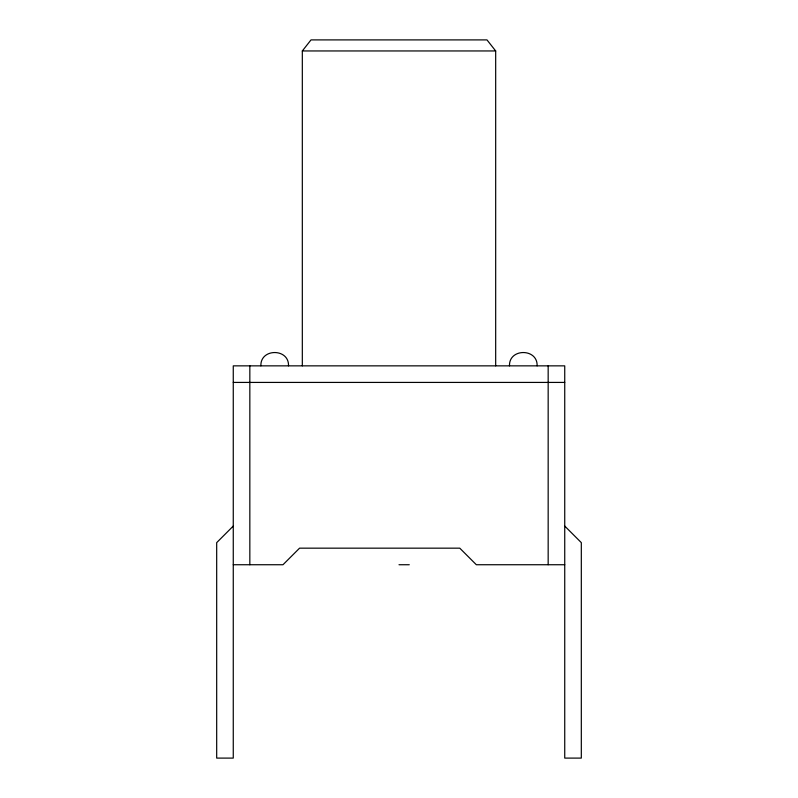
<?xml version="1.0" encoding="UTF-8"?>
<svg xmlns="http://www.w3.org/2000/svg" width="798" height="798" viewBox="0 0 798 798"><rect width="100%" height="100%" fill="white"/><g stroke="black" fill="none" stroke-linecap="round" stroke-linejoin="round"><path stroke-width="1.2" d="M260.886 365.853C260.218 348.108 289.175 348.108 288.507 365.853M509.493 365.853C508.825 348.108 537.782 348.108 537.114 365.853M302.322 365.853L302.322 50.952L311.021 39.9L486.98 39.9L495.678 50.952L495.678 365.853M233.265 526.062L216.687 542.64L216.687 758.1L233.265 758.1L233.265 365.853L564.735 365.853L564.735 758.1L581.313 758.1L581.313 542.64L564.735 526.062M302.322 50.952L495.678 50.952M233.265 382.422L564.735 382.422M233.265 564.735L282.981 564.735L299.559 548.166L459.768 548.166L476.346 564.735L564.735 564.735M399 564.735L409.274 564.735M548.166 365.853L548.166 564.735M249.834 365.853L249.834 564.735"/></g></svg>
